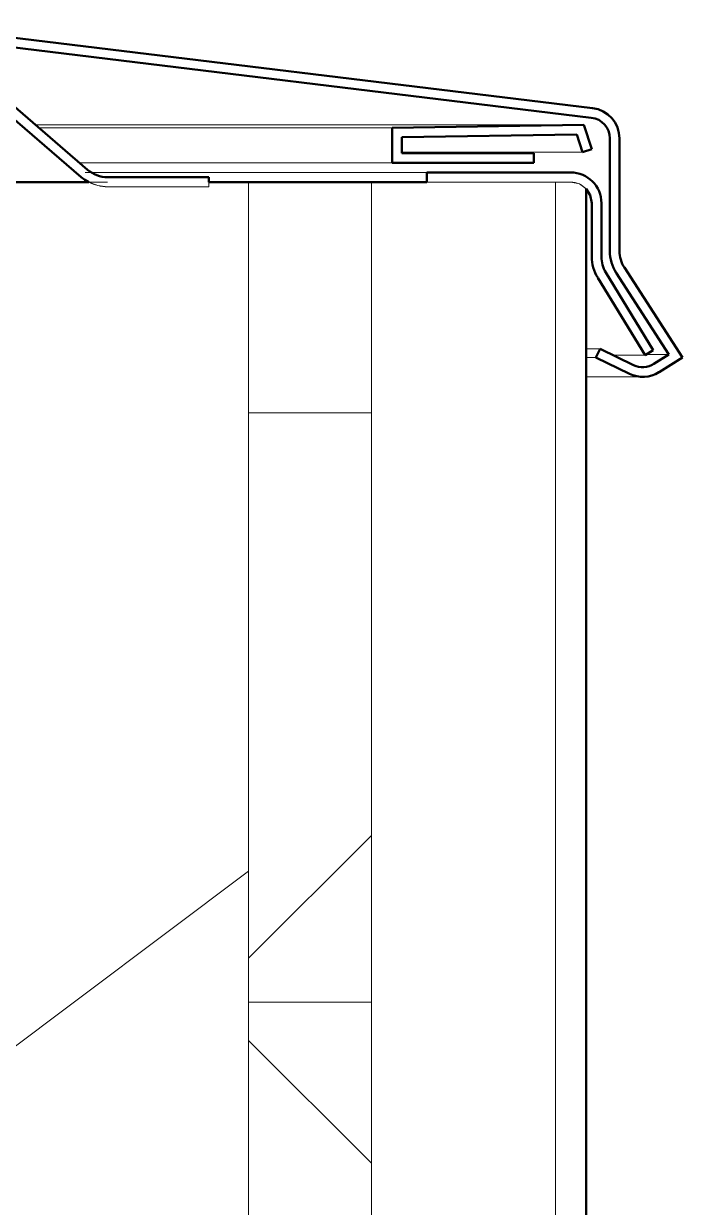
# Model space of a CAD drawing. Header units: inches. Extents: x -4169 to 1833, y -300 to 585.
# Drawn here: x -2072.51 to -2067.14, y 413.66 to 423.29 of the extents above; entities that cross this region are included whole.
import ezdxf

# ---------------------------------------------------------------- set-up
doc = ezdxf.new("R2010")
doc.units = ezdxf.units.IN
doc.header["$MEASUREMENT"] = 0
for name, color, linetype, lineweight in [('A-WALL', 113, 'Continuous', 13), ('A-WALL-3', 113, 'Continuous', 50), ('A-WALL-PATT-5', 111, 'Continuous', 9)]:
    doc.layers.add(name, color=color, linetype=linetype, lineweight=lineweight)

# ---------------------------------------------------------------- blocks, each defined once
blk = doc.blocks.new('Basic Wall _ EXT - FIBER CEMENT - SMALL - ___-1820300-BUILDING SECTION - NORTH_SOUTH THRU PARKING RAMP - LOOKING WEST')
at = {"layer": 'A-WALL'}
for p, q in [((-2067.9415, 422.4661), (-2072.4095, 422.4661)), ((-2069.5035, 422.4427), (-2072.3823, 422.4427)), ((-2067.9525, 422.243), (-2069.4278, 422.243)), ((-2069.5035, 422.1562), (-2072.0495, 422.1562)), ((-2072.0365, 422.0411), (-2071.9766, 422.0001)), ((-2069.2206, 422.0787), (-2072.0041, 422.0787)), ((-2068.0495, 422), (-2068.0051, 421.9942)), ((-2067.9284, 421.9498), (-2067.9012, 421.9144)), ((-2067.8818, 421.8635), (-2067.8782, 421.8287)), ((-2067.8101, 420.6428), (-2067.9237, 420.6428)), ((-2067.8444, 420.572), (-2067.9237, 420.572)), ((-2067.4442, 420.591), (-2067.703, 420.591)), ((-2067.2497, 420.5964), (-2067.4353, 420.5964)), ((-2067.9237, 420.4151), (-2067.4629, 420.4151))]:
    blk.add_line(p, q, dxfattribs=at)
at = {"layer": 'A-WALL', "flags": 128}
for points in [[(-2067.6524, 422.3545), (-2067.6597, 422.4144), (-2067.681, 422.4707), (-2067.7153, 422.5203), (-2067.7604, 422.5603), (-2067.8137, 422.5883), (-2067.8722, 422.6027)], [(-2071.822, 422.0403), (-2071.8807, 422.0472), (-2071.9361, 422.0678), (-2071.9851, 422.1008)], [(-2067.802, 421.8638), (-2067.808, 421.8934), (-2067.833, 421.9537), (-2067.8727, 422.0055), (-2067.9245, 422.0452), (-2067.9848, 422.0702), (-2068.0495, 422.0787)], [(-2067.7311, 421.4395), (-2067.7252, 421.3771), (-2067.7074, 421.3169), (-2067.6786, 421.2612)], [(-2067.6125, 421.3039), (-2067.6344, 421.3463), (-2067.6478, 421.392), (-2067.6524, 421.4395)], [(-2067.8782, 421.3937), (-2067.8727, 421.3339), (-2067.8565, 421.2761), (-2067.83, 421.2222)], [(-2067.7628, 421.2633), (-2067.7829, 421.3043), (-2067.7953, 421.3482), (-2067.7995, 421.3937)], [(-2067.4113, 420.5018), (-2067.4537, 420.4941), (-2067.4967, 420.4972)], [(-2067.4495, 420.4154), (-2067.3876, 420.4267), (-2067.3304, 420.4531)], [(-2067.5719, 420.44), (-2067.5122, 420.42), (-2067.4629, 420.4151)]]:
    blk.add_lwpolyline(points, dxfattribs=at)
blk = doc.blocks.new('Basic Wall _ EXT - FIBER CEMENT - SMALL - ___-1820301-BUILDING SECTION - NORTH_SOUTH THRU PARKING RAMP - LOOKING WEST')
at = {"layer": 'A-WALL'}
for p, q in [((-2073.7338, 422), (-2073.7338, 419.9924)), ((-2073.6551, 419.9924), (-2073.6551, 422)), ((-2073.5025, 422), (-2073.5025, 419.94)), ((-2073.4237, 419.94), (-2073.4237, 422)), ((-2070.9965, 421.9615), (-2070.9965, 422)), ((-2069.2206, 422), (-2068.1737, 422)), ((-2068.1737, 422), (-2068.0495, 422)), ((-2071.822, 421.9615), (-2070.9965, 421.9615)), ((-2073.7735, 419.8572), (-2074.1745, 419.2336)), ((-2074.1082, 419.191), (-2073.7073, 419.8146)), ((-2073.5399, 419.8084), (-2073.9487, 419.1481)), ((-2073.8818, 419.1066), (-2073.473, 419.767)), ((-2073.5642, 419.1188), (-2073.9851, 418.9084)), ((-2073.9487, 419.1481), (-2073.8818, 419.1066)), ((-2073.529, 419.0484), (-2073.5642, 419.1188)), ((-2073.9219, 418.852), (-2073.529, 419.0484)), ((-2073.9851, 418.9084), (-2074.0565, 418.9541))]:
    blk.add_line(p, q, dxfattribs=at)
at = {"layer": 'A-WALL', "flags": 128}
for points in [[(-2071.9756, 421.9997), (-2071.9019, 421.9714), (-2071.822, 421.9615)], [(-2068.0495, 422), (-2067.9787, 421.9847), (-2067.9242, 421.9455)]]:
    blk.add_lwpolyline(points, dxfattribs=at)
at = {"layer": 'A-WALL'}
for centre, radius, start, end in [((-2073.9838, 419.9924), 0.25, 327.26254, 0), ((-2073.9838, 419.9924), 0.3287, 327.26254, 0), ((-2073.7525, 419.94), 0.25, 328.2381, 0), ((-2073.7525, 419.94), 0.3287, 328.2381, 0), ((-2073.9642, 419.0984), 0.25, 147.26254, 279.73663), ((-2073.9642, 419.0984), 0.1713, 147.26254, 237.38076)]:
    blk.add_arc(centre, radius, start, end, dxfattribs=at)
at = {"layer": 'A-WALL-3'}
for p, q in [((-2067.8722, 422.6027), (-2073.4536, 423.281)), ((-2073.4631, 423.2029), (-2067.8817, 422.5245)), ((-2071.9851, 422.1008), (-2073.0894, 423.0514)), ((-2073.7338, 423.0329), (-2073.7338, 422)), ((-2073.6551, 422), (-2073.6551, 423.0329)), ((-2073.1407, 422.9917), (-2072.0365, 422.0411)), ((-2073.5025, 422.8619), (-2073.5025, 422)), ((-2073.4237, 422), (-2073.4237, 422.8619)), ((-2067.9415, 422.4661), (-2069.5035, 422.4427)), ((-2069.5035, 422.4427), (-2069.5035, 422.1562)), ((-2069.4248, 422.3651), (-2067.9986, 422.3865)), ((-2067.9986, 422.3865), (-2067.9525, 422.243)), ((-2067.8775, 422.2671), (-2067.9415, 422.4661)), ((-2069.4248, 422.2349), (-2069.4248, 422.3651)), ((-2067.7311, 422.3545), (-2067.7311, 421.4395)), ((-2067.6524, 421.4395), (-2067.6524, 422.3545)), ((-2068.3512, 422.2349), (-2069.4248, 422.2349)), ((-2068.3512, 422.1562), (-2068.3512, 422.2349)), ((-2067.9525, 422.243), (-2067.8775, 422.2671)), ((-2069.5035, 422.1562), (-2068.3512, 422.1562)), ((-2070.9965, 422.0403), (-2071.822, 422.0403)), ((-2070.9965, 422), (-2070.9965, 422.0403)), ((-2069.2206, 422.0787), (-2069.2206, 422)), ((-2068.0495, 422.0787), (-2069.2206, 422.0787)), ((-2067.8782, 421.8287), (-2067.8782, 421.3937)), ((-2067.7995, 421.3937), (-2067.7995, 421.8287)), ((-2067.83, 421.2222), (-2067.4442, 420.591)), ((-2067.377, 420.632), (-2067.7628, 421.2633)), ((-2067.6786, 421.2612), (-2067.2497, 420.5964)), ((-2067.1403, 420.572), (-2067.6125, 421.3039)), ((-2067.8101, 420.6428), (-2067.8444, 420.572)), ((-2067.5376, 420.5109), (-2067.8101, 420.6428)), ((-2067.8444, 420.572), (-2067.5719, 420.44)), ((-2067.4442, 420.591), (-2067.377, 420.632)), ((-2067.2497, 420.5964), (-2067.3722, 420.5198)), ((-2067.3304, 420.4531), (-2067.1403, 420.572))]:
    blk.add_line(p, q, dxfattribs=at)
at = {"layer": 'A-WALL-3', "flags": 128}
for points in [[(-2072.0365, 422.0411), (-2072.0072, 422.0186), (-2071.9756, 421.9997)], [(-2067.9242, 421.9455), (-2067.8909, 421.8934), (-2067.8782, 421.8287)]]:
    blk.add_lwpolyline(points, dxfattribs=at)
at = {"layer": 'A-WALL-3'}
for centre, radius, start, end in [((-2073.4838, 423.0329), 0.25, 83.07047, 180), ((-2073.4838, 423.0329), 0.1713, 83.07047, 180), ((-2073.2525, 422.8619), 0.25, 49.27712, 180), ((-2073.2525, 422.8619), 0.1713, 49.27712, 180), ((-2067.9024, 422.3545), 0.25, 0, 83.07047), ((-2067.9024, 422.3545), 0.1713, 0, 83.07047), ((-2071.822, 422.2903), 0.25, 229.27712, 270), ((-2068.0495, 421.8287), 0.25, 0, 90), ((-2067.4024, 421.4395), 0.3287, 180, 212.82601), ((-2067.4024, 421.4395), 0.25, 180, 212.82601), ((-2067.5495, 421.3937), 0.3287, 180, 211.4324), ((-2067.5495, 421.3937), 0.25, 180, 211.4324), ((-2067.463, 420.6651), 0.25, 244.17451, 302.01054), ((-2067.463, 420.6651), 0.1713, 244.17451, 302.01054)]:
    blk.add_arc(centre, radius, start, end, dxfattribs=at)

msp = doc.modelspace()

# ---------------------------------------------------------------- hatches: boundary and pattern name
at = {"layer": 'A-WALL-PATT-5'}
h = msp.add_hatch(dxfattribs=at)
h.set_pattern_fill('FP_3', color=256, style=0, pattern_type=2)
h.set_pattern_definition([(216.87, (-3763.257, 162.627), (47.980943, 31.987086), [7.997, -71.971]), (206.565, (-3753.661, 157.829), (-15.993714, -15.994133), [17.881, -17.881]), (198.435, (-3753.661, 149.832), (-31.98674, -15.99388), [10.115, -40.461])])
h.paths.add_polyline_path([(-2071.3423, 350.5), (-2070.6737, 350.5), (-2070.6737, 422), (-2073.4237, 422), (-2073.4363, 419.8501), (-2073.473, 419.767), (-2073.8818, 419.1066), (-2073.9487, 419.1481), (-2073.5025, 419.94), (-2073.5025, 422), (-2073.6551, 422), (-2073.6684, 419.8997), (-2073.7073, 419.8146), (-2074.1082, 419.191), (-2074.1315, 419.0618), (-2073.9851, 418.9084), (-2073.5642, 419.1188), (-2073.529, 419.0484), (-2073.9219, 418.852), (-2074.1726, 418.9604), (-2074.1738, 419.2346), (-2073.7338, 419.9924), (-2073.7338, 422), (-2076.1737, 422), (-2076.1737, 350.5)], flags=0)
h = msp.add_hatch(dxfattribs=at)
h.set_pattern_fill('FP_6', color=256, style=0, pattern_type=2)
h.set_pattern_definition([(0, (-3840.98, 140.604), (-120, 76.8), [0.392, -119.607]), (0, (-3840.98, 140.996), (-120, 76.8), [0.392, -119.607]), (0, (-3840.98, 150.204), (-120, 76.8), [0.392, -119.607]), (0, (-3840.98, 150.596), (-120, 76.8), [0.392, -119.607]), (0, (-3840.98, 159.804), (-120, 76.8), [0.392, -119.607]), (0, (-3840.98, 160.196), (-120, 76.8), [0.392, -119.607]), (0, (-3840.98, 169.404), (-120, 76.8), [0.392, -119.607]), (0, (-3840.98, 169.796), (-120, 76.8), [0.392, -119.607]), (0, (-3840.98, 179.004), (-120, 76.8), [0.392, -119.607]), (0, (-3840.98, 179.396), (-120, 76.8), [0.392, -119.607]), (0, (-3840.98, 188.604), (-120, 76.8), [0.392, -119.607]), (0, (-3840.98, 188.996), (-120, 76.8), [0.392, -119.607]), (0, (-3840.98, 198.204), (-120, 76.8), [0.392, -119.607]), (0, (-3840.98, 198.596), (-120, 76.8), [0.392, -119.607]), (0, (-3840.98, 207.804), (-120, 76.8), [0.392, -119.607]), (0, (-3840.98, 208.196), (-120, 76.8), [0.392, -119.607]), (0, (-3820.98, 140.604), (-120, 76.8), [0.392, -119.607]), (0, (-3820.98, 140.996), (-120, 76.8), [0.392, -119.607]), (0, (-3820.98, 150.204), (-120, 76.8), [0.392, -119.607]), (0, (-3820.98, 150.596), (-120, 76.8), [0.392, -119.607]), (0, (-3820.98, 159.804), (-120, 76.8), [0.392, -119.607]), (0, (-3820.98, 160.196), (-120, 76.8), [0.392, -119.607]), (0, (-3820.98, 169.404), (-120, 76.8), [0.392, -119.607]), (0, (-3820.98, 169.796), (-120, 76.8), [0.392, -119.607]), (0, (-3820.98, 179.004), (-120, 76.8), [0.392, -119.607]), (0, (-3820.98, 179.396), (-120, 76.8), [0.392, -119.607]), (0, (-3820.98, 188.604), (-120, 76.8), [0.392, -119.607]), (0, (-3820.98, 188.996), (-120, 76.8), [0.392, -119.607]), (0, (-3820.98, 198.204), (-120, 76.8), [0.392, -119.607]), (0, (-3820.98, 198.596), (-120, 76.8), [0.392, -119.607]), (0, (-3820.98, 207.804), (-120, 76.8), [0.392, -119.607]), (0, (-3820.98, 208.196), (-120, 76.8), [0.392, -119.607]), (0, (-3800.98, 140.604), (-120, 76.8), [0.392, -119.607]), (0, (-3800.98, 140.996), (-120, 76.8), [0.392, -119.607]), (0, (-3800.98, 150.204), (-120, 76.8), [0.392, -119.607]), (0, (-3800.98, 150.596), (-120, 76.8), [0.392, -119.607]), (0, (-3800.98, 159.804), (-120, 76.8), [0.392, -119.607]), (0, (-3800.98, 160.196), (-120, 76.8), [0.392, -119.607]), (0, (-3800.98, 169.404), (-120, 76.8), [0.392, -119.607]), (0, (-3800.98, 169.796), (-120, 76.8), [0.392, -119.607]), (0, (-3800.98, 179.004), (-120, 76.8), [0.392, -119.607]), (0, (-3800.98, 179.396), (-120, 76.8), [0.392, -119.607]), (0, (-3800.98, 188.604), (-120, 76.8), [0.392, -119.607]), (0, (-3800.98, 188.996), (-120, 76.8), [0.392, -119.607]), (0, (-3800.98, 198.204), (-120, 76.8), [0.392, -119.607]), (0, (-3800.98, 198.596), (-120, 76.8), [0.392, -119.607]), (0, (-3800.98, 207.804), (-120, 76.8), [0.392, -119.607]), (0, (-3800.98, 208.196), (-120, 76.8), [0.392, -119.607]), (0, (-3780.98, 140.604), (-120, 76.8), [0.392, -119.607]), (0, (-3780.98, 140.996), (-120, 76.8), [0.392, -119.607]), (0, (-3780.98, 150.204), (-120, 76.8), [0.392, -119.607]), (0, (-3780.98, 150.596), (-120, 76.8), [0.392, -119.607]), (0, (-3780.98, 159.804), (-120, 76.8), [0.392, -119.607]), (0, (-3780.98, 160.196), (-120, 76.8), [0.392, -119.607]), (0, (-3780.98, 169.404), (-120, 76.8), [0.392, -119.607]), (0, (-3780.98, 169.796), (-120, 76.8), [0.392, -119.607]), (0, (-3780.98, 179.004), (-120, 76.8), [0.392, -119.607]), (0, (-3780.98, 179.396), (-120, 76.8), [0.392, -119.607]), (0, (-3780.98, 188.604), (-120, 76.8), [0.392, -119.607]), (0, (-3780.98, 188.996), (-120, 76.8), [0.392, -119.607]), (0, (-3780.98, 198.204), (-120, 76.8), [0.392, -119.607]), (0, (-3780.98, 198.596), (-120, 76.8), [0.392, -119.607]), (0, (-3780.98, 207.804), (-120, 76.8), [0.392, -119.607]), (0, (-3780.98, 208.196), (-120, 76.8), [0.392, -119.607]), (0, (-3760.98, 140.604), (-120, 76.8), [0.392, -119.607]), (0, (-3760.98, 140.996), (-120, 76.8), [0.392, -119.607]), (0, (-3760.98, 150.204), (-120, 76.8), [0.392, -119.607]), (0, (-3760.98, 150.596), (-120, 76.8), [0.392, -119.607]), (0, (-3760.98, 159.804), (-120, 76.8), [0.392, -119.607]), (0, (-3760.98, 160.196), (-120, 76.8), [0.392, -119.607]), (0, (-3760.98, 169.404), (-120, 76.8), [0.392, -119.607]), (0, (-3760.98, 169.796), (-120, 76.8), [0.392, -119.607]), (0, (-3760.98, 179.004), (-120, 76.8), [0.392, -119.607]), (0, (-3760.98, 179.396), (-120, 76.8), [0.392, -119.607]), (0, (-3760.98, 188.604), (-120, 76.8), [0.392, -119.607]), (0, (-3760.98, 188.996), (-120, 76.8), [0.392, -119.607]), (0, (-3760.98, 198.204), (-120, 76.8), [0.392, -119.607]), (0, (-3760.98, 198.596), (-120, 76.8), [0.392, -119.607]), (0, (-3760.98, 207.804), (-120, 76.8), [0.392, -119.607]), (0, (-3760.98, 208.196), (-120, 76.8), [0.392, -119.607]), (0, (-3740.98, 140.604), (-120, 76.8), [0.392, -119.607]), (0, (-3740.98, 140.996), (-120, 76.8), [0.392, -119.607]), (0, (-3740.98, 150.204), (-120, 76.8), [0.392, -119.607]), (0, (-3740.98, 150.596), (-120, 76.8), [0.392, -119.607]), (0, (-3740.98, 159.804), (-120, 76.8), [0.392, -119.607]), (0, (-3740.98, 160.196), (-120, 76.8), [0.392, -119.607]), (0, (-3740.98, 169.404), (-120, 76.8), [0.392, -119.607]), (0, (-3740.98, 169.796), (-120, 76.8), [0.392, -119.607]), (0, (-3740.98, 179.004), (-120, 76.8), [0.392, -119.607]), (0, (-3740.98, 179.396), (-120, 76.8), [0.392, -119.607]), (0, (-3740.98, 188.604), (-120, 76.8), [0.392, -119.607]), (0, (-3740.98, 188.996), (-120, 76.8), [0.392, -119.607]), (0, (-3740.98, 198.204), (-120, 76.8), [0.392, -119.607]), (0, (-3740.98, 198.596), (-120, 76.8), [0.392, -119.607]), (0, (-3740.98, 207.804), (-120, 76.8), [0.392, -119.607]), (0, (-3740.98, 208.196), (-120, 76.8), [0.392, -119.607]), (90, (-3847.43, 155.2), (-120, 7e-15), [9.6, -67.2]), (90, (-3840.98, 140.6), (-120, 7e-15), [0.392, -76.407]), (90, (-3840.98, 150.2), (-120, 7e-15), [0.392, -76.407]), (90, (-3840.98, 159.8), (-120, 7e-15), [0.392, -76.407]), (90, (-3840.98, 169.4), (-120, 7e-15), [0.392, -76.407]), (90, (-3840.98, 179), (-120, 7e-15), [0.392, -76.407]), (90, (-3840.98, 188.6), (-120, 7e-15), [0.392, -76.407]), (90, (-3840.98, 198.2), (-120, 7e-15), [0.392, -76.407]), (90, (-3840.98, 207.8), (-120, 7e-15), [0.392, -76.407]), (90, (-3840.59, 140.6), (-120, 7e-15), [0.392, -76.407]), (90, (-3840.59, 150.2), (-120, 7e-15), [0.392, -76.407]), (90, (-3840.59, 159.8), (-120, 7e-15), [0.392, -76.407]), (90, (-3840.59, 169.4), (-120, 7e-15), [0.392, -76.407]), (90, (-3840.59, 179), (-120, 7e-15), [0.392, -76.407]), (90, (-3840.59, 188.6), (-120, 7e-15), [0.392, -76.407]), (90, (-3840.59, 198.2), (-120, 7e-15), [0.392, -76.407]), (90, (-3840.59, 207.8), (-120, 7e-15), [0.392, -76.407]), (90, (-3831.29, 174.4), (-120, 7e-15), [9.6, -67.2]), (90, (-3831.29, 203.2), (-120, 7e-15), [9.6, -67.2]), (90, (-3820.98, 140.6), (-120, 7e-15), [0.392, -76.407]), (90, (-3820.98, 150.2), (-120, 7e-15), [0.392, -76.407]), (90, (-3820.98, 159.8), (-120, 7e-15), [0.392, -76.407]), (90, (-3820.98, 169.4), (-120, 7e-15), [0.392, -76.407]), (90, (-3820.98, 179), (-120, 7e-15), [0.392, -76.407]), (90, (-3820.98, 188.6), (-120, 7e-15), [0.392, -76.407]), (90, (-3820.98, 198.2), (-120, 7e-15), [0.392, -76.407]), (90, (-3820.98, 207.8), (-120, 7e-15), [0.392, -76.407]), (90, (-3820.59, 140.6), (-120, 7e-15), [0.392, -76.407]), (90, (-3820.59, 150.2), (-120, 7e-15), [0.392, -76.407]), (90, (-3820.59, 159.8), (-120, 7e-15), [0.392, -76.407]), (90, (-3820.59, 169.4), (-120, 7e-15), [0.392, -76.407]), (90, (-3820.59, 179), (-120, 7e-15), [0.392, -76.407]), (90, (-3820.59, 188.6), (-120, 7e-15), [0.392, -76.407]), (90, (-3820.59, 198.2), (-120, 7e-15), [0.392, -76.407]), (90, (-3820.59, 207.8), (-120, 7e-15), [0.392, -76.407]), (90, (-3800.98, 140.6), (-120, 7e-15), [0.392, -76.407]), (90, (-3800.98, 150.2), (-120, 7e-15), [0.392, -76.407]), (90, (-3800.98, 159.8), (-120, 7e-15), [0.392, -76.407]), (90, (-3800.98, 169.4), (-120, 7e-15), [0.392, -76.407]), (90, (-3800.98, 179), (-120, 7e-15), [0.392, -76.407]), (90, (-3800.98, 188.6), (-120, 7e-15), [0.392, -76.407]), (90, (-3800.98, 198.2), (-120, 7e-15), [0.392, -76.407]), (90, (-3800.98, 207.8), (-120, 7e-15), [0.392, -76.407]), (90, (-3800.59, 140.6), (-120, 7e-15), [0.392, -76.407]), (90, (-3800.59, 150.2), (-120, 7e-15), [0.392, -76.407]), (90, (-3800.59, 159.8), (-120, 7e-15), [0.392, -76.407]), (90, (-3800.59, 169.4), (-120, 7e-15), [0.392, -76.407]), (90, (-3800.59, 179), (-120, 7e-15), [0.392, -76.407]), (90, (-3800.59, 188.6), (-120, 7e-15), [0.392, -76.407]), (90, (-3800.59, 198.2), (-120, 7e-15), [0.392, -76.407]), (90, (-3800.59, 207.8), (-120, 7e-15), [0.392, -76.407]), (90, (-3790.74, 145.6), (-120, 7e-15), [9.6, -67.2]), (90, (-3790.74, 184), (-120, 7e-15), [9.6, -67.2]), (90, (-3780.98, 140.6), (-120, 7e-15), [0.392, -76.407]), (90, (-3780.98, 150.2), (-120, 7e-15), [0.392, -76.407]), (90, (-3780.98, 159.8), (-120, 7e-15), [0.392, -76.407]), (90, (-3780.98, 169.4), (-120, 7e-15), [0.392, -76.407]), (90, (-3780.98, 179), (-120, 7e-15), [0.392, -76.407]), (90, (-3780.98, 188.6), (-120, 7e-15), [0.392, -76.407]), (90, (-3780.98, 198.2), (-120, 7e-15), [0.392, -76.407]), (90, (-3780.98, 207.8), (-120, 7e-15), [0.392, -76.407]), (90, (-3780.59, 140.6), (-120, 7e-15), [0.392, -76.407]), (90, (-3780.59, 150.2), (-120, 7e-15), [0.392, -76.407]), (90, (-3780.59, 159.8), (-120, 7e-15), [0.392, -76.407]), (90, (-3780.59, 169.4), (-120, 7e-15), [0.392, -76.407]), (90, (-3780.59, 179), (-120, 7e-15), [0.392, -76.407]), (90, (-3780.59, 188.6), (-120, 7e-15), [0.392, -76.407]), (90, (-3780.59, 198.2), (-120, 7e-15), [0.392, -76.407]), (90, (-3780.59, 207.8), (-120, 7e-15), [0.392, -76.407]), (90, (-3769.9, 164.8), (-120, 7e-15), [9.6, -67.2]), (90, (-3760.98, 140.6), (-120, 7e-15), [0.392, -76.407]), (90, (-3760.98, 150.2), (-120, 7e-15), [0.392, -76.407]), (90, (-3760.98, 159.8), (-120, 7e-15), [0.392, -76.407]), (90, (-3760.98, 169.4), (-120, 7e-15), [0.392, -76.407]), (90, (-3760.98, 179), (-120, 7e-15), [0.392, -76.407]), (90, (-3760.98, 188.6), (-120, 7e-15), [0.392, -76.407]), (90, (-3760.98, 198.2), (-120, 7e-15), [0.392, -76.407]), (90, (-3760.98, 207.8), (-120, 7e-15), [0.392, -76.407]), (90, (-3760.59, 140.6), (-120, 7e-15), [0.392, -76.407]), (90, (-3760.59, 150.2), (-120, 7e-15), [0.392, -76.407]), (90, (-3760.59, 159.8), (-120, 7e-15), [0.392, -76.407]), (90, (-3760.59, 169.4), (-120, 7e-15), [0.392, -76.407]), (90, (-3760.59, 179), (-120, 7e-15), [0.392, -76.407]), (90, (-3760.59, 188.6), (-120, 7e-15), [0.392, -76.407]), (90, (-3760.59, 198.2), (-120, 7e-15), [0.392, -76.407]), (90, (-3760.59, 207.8), (-120, 7e-15), [0.392, -76.407]), (90, (-3749.23, 136), (-120, 7e-15), [9.6, -67.2]), (90, (-3749.23, 193.6), (-120, 7e-15), [9.6, -67.2]), (90, (-3740.98, 140.6), (-120, 7e-15), [0.392, -76.407]), (90, (-3740.98, 150.2), (-120, 7e-15), [0.392, -76.407]), (90, (-3740.98, 159.8), (-120, 7e-15), [0.392, -76.407]), (90, (-3740.98, 169.4), (-120, 7e-15), [0.392, -76.407]), (90, (-3740.98, 179), (-120, 7e-15), [0.392, -76.407]), (90, (-3740.98, 188.6), (-120, 7e-15), [0.392, -76.407]), (90, (-3740.98, 198.2), (-120, 7e-15), [0.392, -76.407]), (90, (-3740.98, 207.8), (-120, 7e-15), [0.392, -76.407]), (90, (-3740.59, 140.6), (-120, 7e-15), [0.392, -76.407]), (90, (-3740.59, 150.2), (-120, 7e-15), [0.392, -76.407]), (90, (-3740.59, 159.8), (-120, 7e-15), [0.392, -76.407]), (90, (-3740.59, 169.4), (-120, 7e-15), [0.392, -76.407]), (90, (-3740.59, 179), (-120, 7e-15), [0.392, -76.407]), (90, (-3740.59, 188.6), (-120, 7e-15), [0.392, -76.407]), (90, (-3740.59, 198.2), (-120, 7e-15), [0.392, -76.407]), (90, (-3740.59, 207.8), (-120, 7e-15), [0.392, -76.407]), (180, (-3736.286, 136), (-120, 76.8), [120, 0, 0, 0]), (180, (-3736.286, 145.6), (-120, 76.8), [120, 0, 0, 0]), (180, (-3736.286, 155.2), (-120, 76.8), [120, 0, 0, 0]), (180, (-3736.286, 164.8), (-120, 76.8), [120, 0, 0, 0]), (180, (-3736.286, 174.4), (-120, 76.8), [120, 0, 0, 0]), (180, (-3736.286, 184), (-120, 76.8), [120, 0, 0, 0]), (180, (-3736.286, 193.6), (-120, 76.8), [120, 0, 0, 0]), (180, (-3736.286, 203.2), (-120, 76.8), [120, 0, 0, 0])])
h.paths.add_polyline_path([(-2071.822, 421.9615), (-2071.822, 422), (-2071.8968, 421.9707)], flags=0)
h = msp.add_hatch(dxfattribs=at)
h.set_pattern_fill('FP_7', color=256, style=0, pattern_type=2)
h.set_pattern_definition([(0, (-3769.654, 146.633), (0, 4.798), []), (315, (-3769.654, 146.633), (4.7984266, 0), [6.786, -6.786]), (45, (-3769.654, 146.633), (4.7984266, 0), [6.786, -6.786])])
h.paths.add_polyline_path([(-2070.6737, 350.5), (-2069.6737, 350.5), (-2069.6737, 422), (-2070.6737, 422), (-2070.6737, 358.7755)], flags=0)

# ---------------------------------------------------------------- linework, layer by layer
at = {"layer": 'A-WALL'}
for p, q in [((-2071.9754, 422), (-2071.822, 422)), ((-2070.9965, 422), (-2070.9965, 421.9615)), ((-2070.6737, 350.125), (-2070.6737, 422)), ((-2069.6737, 350.125), (-2069.6737, 422)), ((-2068.0495, 422), (-2069.2206, 422)), ((-2068.1737, 350.125), (-2068.1737, 422)), ((-2070.9965, 421.9615), (-2071.822, 421.9615))]:
    msp.add_line(p, q, dxfattribs=at)
for centre, radius, start, end in [((-2071.822, 422.2903), 0.3287, 241.99891, 270), ((-2068.0495, 421.8287), 0.1713, 42.76403, 90)]:
    msp.add_arc(centre, radius, start, end, dxfattribs=at)
at = {"layer": 'A-WALL-3'}
for p, q in [((-2071.9764, 422), (-2073.4237, 422)), ((-2069.2206, 422), (-2070.9965, 422)), ((-2067.9237, 350.125), (-2067.9237, 421.945))]:
    msp.add_line(p, q, dxfattribs=at)

# ---------------------------------------------------------------- block references
at = {"layer": 'A-WALL'}
for name in ['Basic Wall _ EXT - FIBER CEMENT - SMALL - ___-1820300-BUILDING SECTION - NORTH_SOUTH THRU PARKING RAMP - LOOKING WEST', 'Basic Wall _ EXT - FIBER CEMENT - SMALL - ___-1820301-BUILDING SECTION - NORTH_SOUTH THRU PARKING RAMP - LOOKING WEST']:
    msp.add_blockref(name, (0, 0), dxfattribs=at)

doc.saveas('drawing.dxf')
